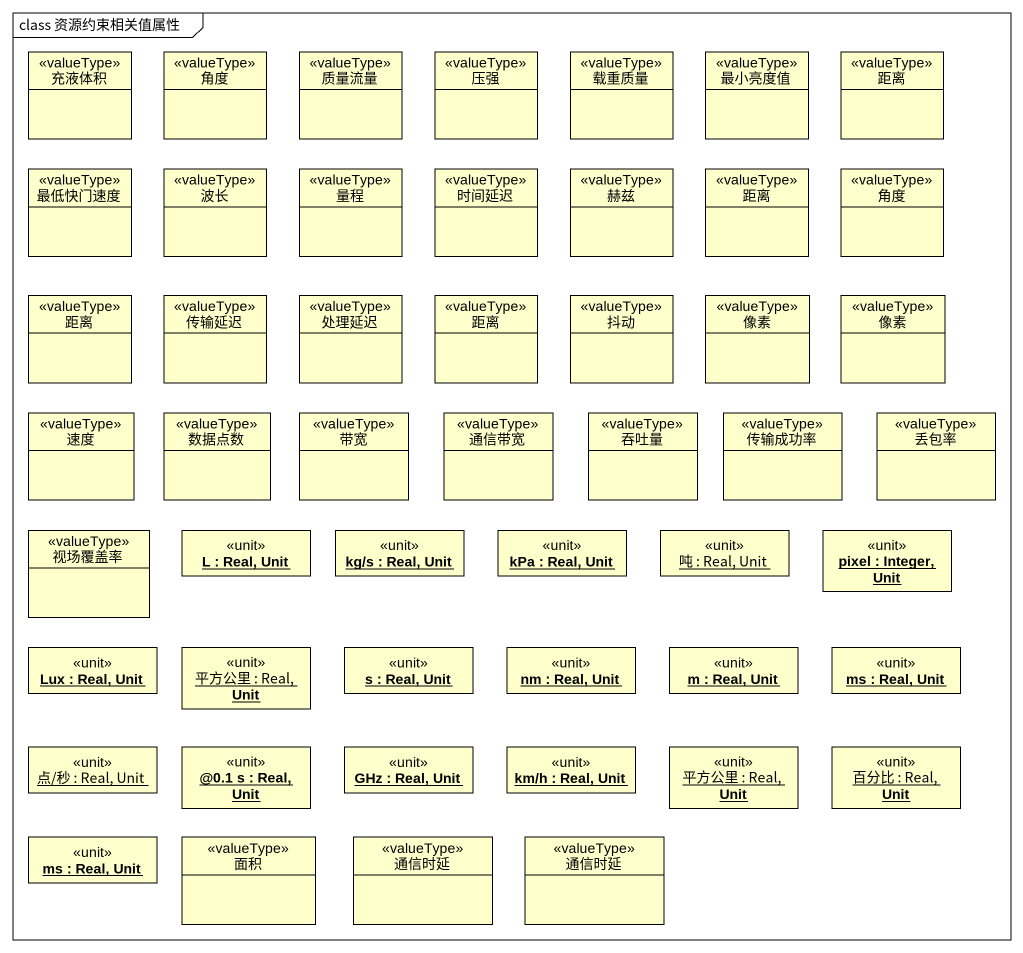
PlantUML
@startuml
mainframe class 资源约束相关值属性
hide circle
hide empty members
class 充液体积 <<valueType>>
class 角度 <<valueType>>
class 质量流量 <<valueType>>
class 压强 <<valueType>>
class 载重质量 <<valueType>>
class 最小亮度值 <<valueType>>
class 距离 <<valueType>>
class 最低快门速度 <<valueType>>
class 波长 <<valueType>>
class 量程 <<valueType>>
class 时间延迟 <<valueType>>
class 赫兹 <<valueType>>
class "距离" as 距离_2 <<valueType>>
class "角度" as 角度_2 <<valueType>>
class "距离" as 距离_3 <<valueType>>
class 传输延迟 <<valueType>>
class 处理延迟 <<valueType>>
class "距离" as 距离_4 <<valueType>>
class 抖动 <<valueType>>
class 像素 <<valueType>>
class "像素" as 像素_2 <<valueType>>
class 速度 <<valueType>>
class 数据点数 <<valueType>>
class 带宽 <<valueType>>
class 通信带宽 <<valueType>>
class 吞吐量 <<valueType>>
class 传输成功率 <<valueType>>
class 丢包率 <<valueType>>
class 视场覆盖率 <<valueType>>
object "L : Real, Unit" as L <<unit>>
object "kg/s : Real, Unit" as kg_s <<unit>>
object "kPa : Real, Unit" as kPa <<unit>>
object "吨 : Real, Unit" as 吨 <<unit>>
object "pixel : Integer, Unit" as pixel <<unit>>
object "Lux : Real, Unit" as Lux <<unit>>
object "平方公里 : Real, Unit" as 平方公里 <<unit>>
object "s : Real, Unit" as s <<unit>>
object "nm : Real, Unit" as nm <<unit>>
object "m : Real, Unit" as m <<unit>>
object "ms : Real, Unit" as ms <<unit>>
object "点/秒 : Real, Unit" as 点_秒 <<unit>>
object "@0.1 s : Real, Unit" as o0_1_s <<unit>>
object "GHz : Real, Unit" as GHz <<unit>>
object "km/h : Real, Unit" as km_h <<unit>>
object "平方公里 : Real, Unit" as 平方公里_2 <<unit>>
object "百分比 : Real, Unit" as 百分比 <<unit>>
object "ms : Real, Unit" as ms_2 <<unit>>
class 面积 <<valueType>>
class 通信时延 <<valueType>>
class "通信时延" as 通信时延_2 <<valueType>>
@enduml
